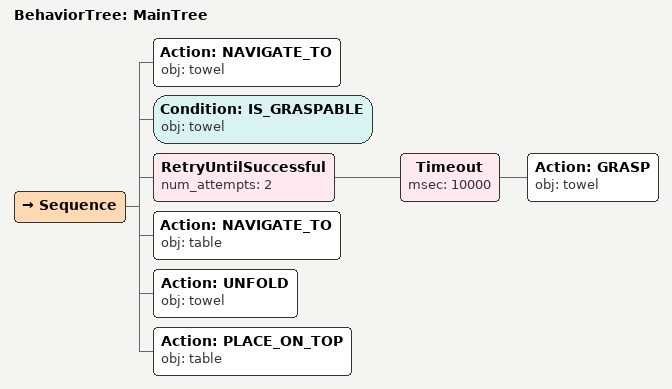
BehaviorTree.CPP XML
<root main_tree_to_execute="MainTree">
  <BehaviorTree ID="MainTree">
    <Sequence>
      <!-- Navigate to towel -->
      <Action ID="NAVIGATE_TO" obj="towel" />
      <!-- Check towel is graspable before GRASP -->
      <Condition ID="IS_GRASPABLE" obj="towel" />
      <!-- Retry GRASP towel up to 2 attempts -->
      <RetryUntilSuccessful num_attempts="2">
        <!-- Timeout: GRASP towel within 10s -->
        <Timeout msec="10000">
          <!-- Grasp towel -->
          <Action ID="GRASP" obj="towel" />
        </Timeout>
      </RetryUntilSuccessful>
      <!-- Navigate to table -->
      <Action ID="NAVIGATE_TO" obj="table" />
      <!-- Unfold towel -->
      <Action ID="UNFOLD" obj="towel" />
      <!-- Place on table -->
      <Action ID="PLACE_ON_TOP" obj="table" />
    </Sequence>
  </BehaviorTree>
</root>
